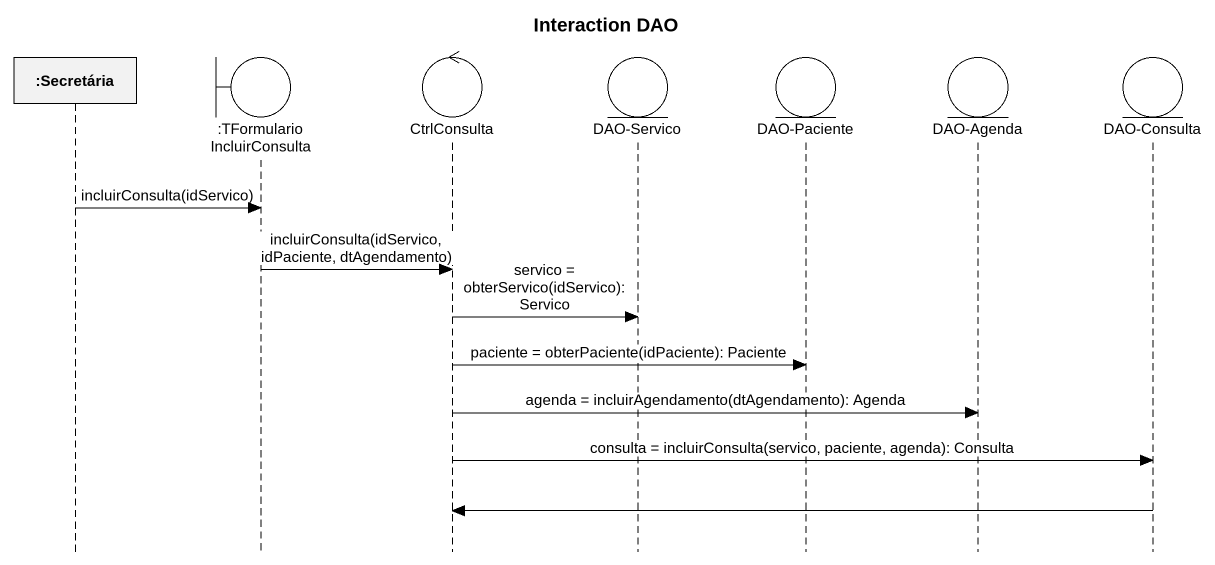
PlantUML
@startuml
title Interaction DAO
hide footbox
participant ":Secretária" as Secretária
boundary ":TFormularioIncluirConsulta" as TFormularioIncluirConsulta
control CtrlConsulta
entity "DAO-Servico" as DAO_Servico
entity "DAO-Paciente" as DAO_Paciente
entity "DAO-Agenda" as DAO_Agenda
entity "DAO-Consulta" as DAO_Consulta

Secretária -> TFormularioIncluirConsulta : incluirConsulta(idServico)
TFormularioIncluirConsulta -> CtrlConsulta : incluirConsulta(idServico, idPaciente, dtAgendamento)
CtrlConsulta -> DAO_Servico : servico = obterServico(idServico): Servico
CtrlConsulta -> DAO_Paciente : paciente = obterPaciente(idPaciente): Paciente
CtrlConsulta -> DAO_Agenda : agenda = incluirAgendamento(dtAgendamento): Agenda
CtrlConsulta -> DAO_Consulta : consulta = incluirConsulta(servico, paciente, agenda): Consulta
DAO_Consulta -> CtrlConsulta
@enduml
